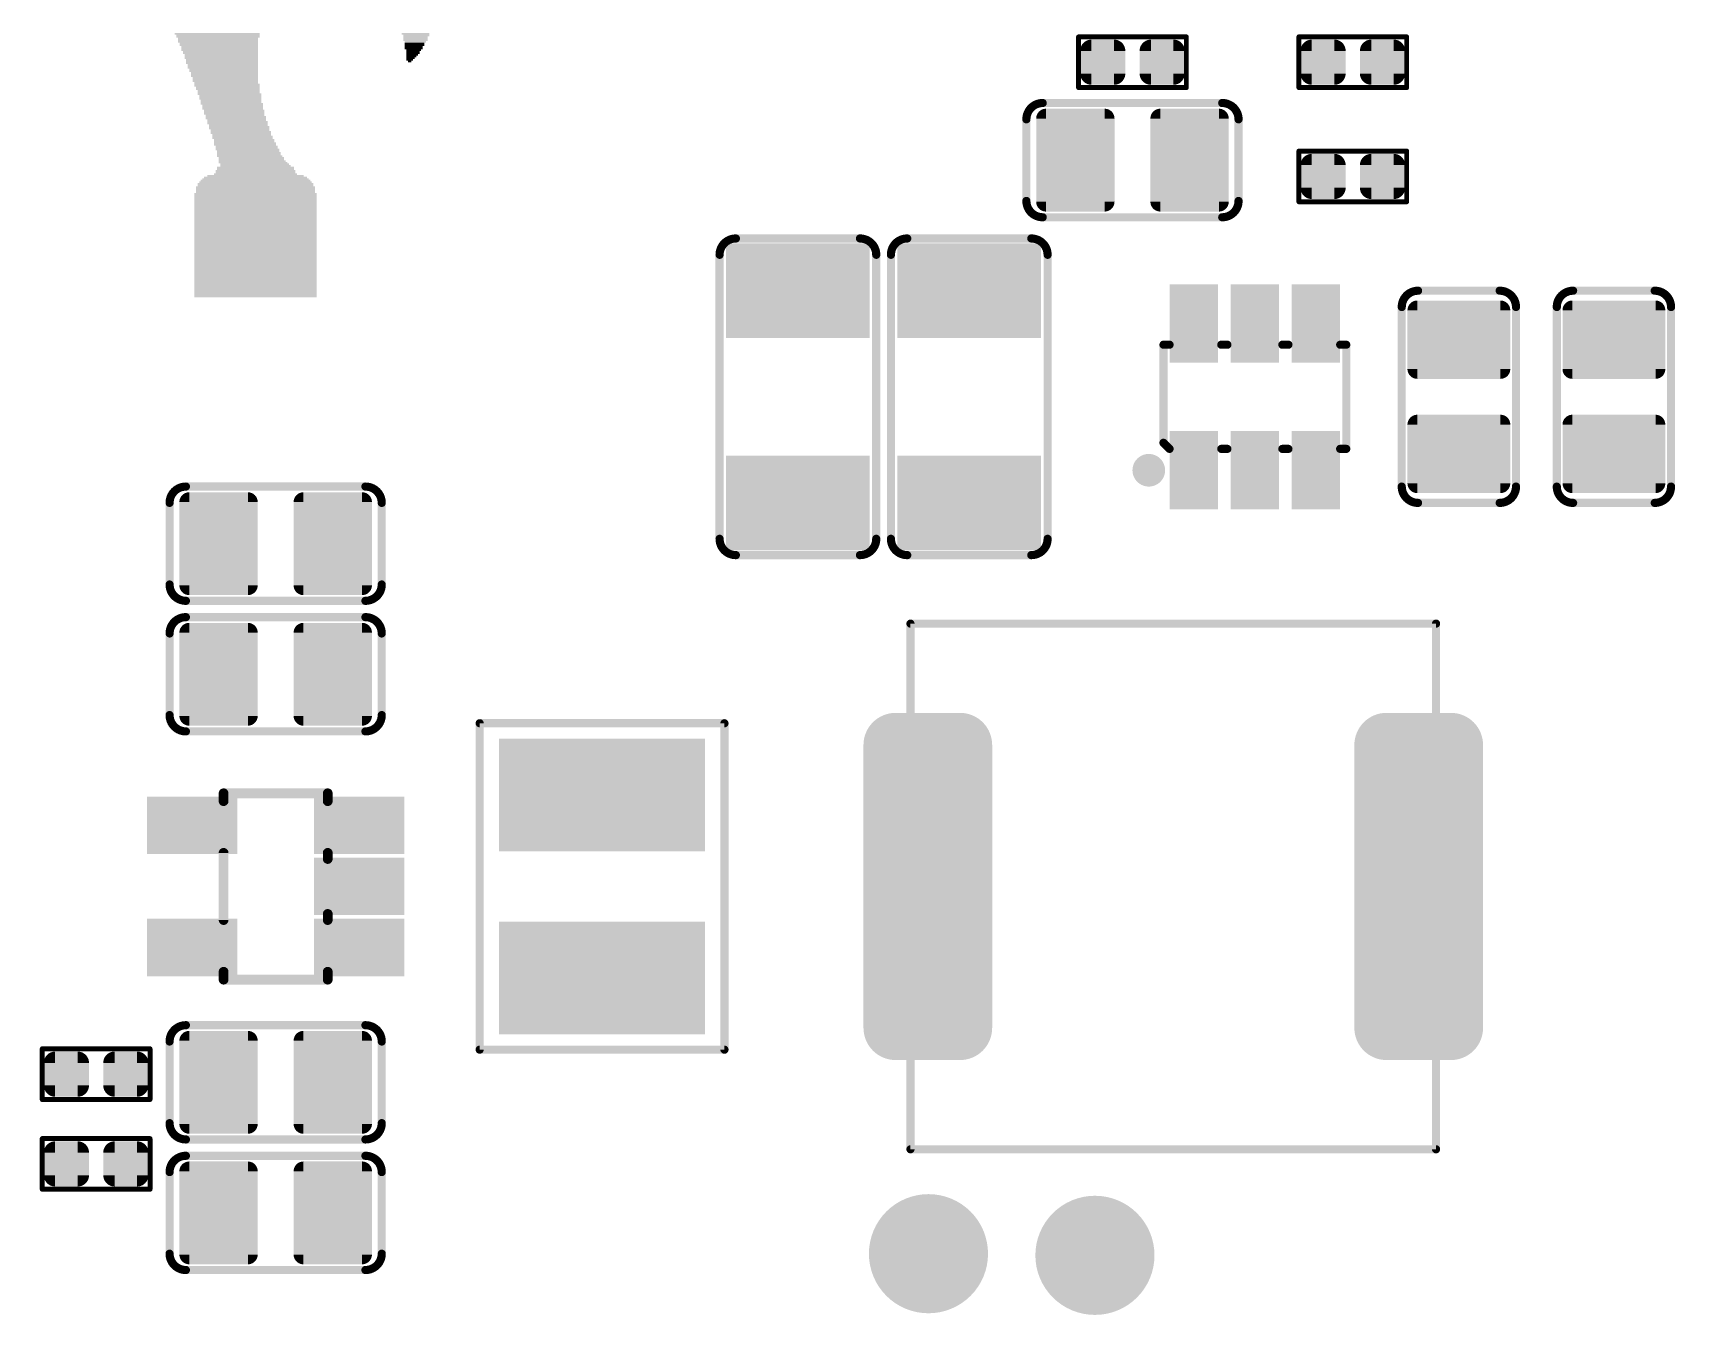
# Model space of a CAD drawing. Extents: x -51 to 158, y -52 to 51.
# Drawn here: x -25.37 to 0.24, y 11.13 to 31.06 of the extents above; entities that cross this region are included whole.
import ezdxf

# ---------------------------------------------------------------- set-up
doc = ezdxf.new("R2010")
doc.units = 0
for name, color, linetype in [('20', 213, 'CONTINUOUS'), ('21', 253, 'CONTINUOUS'), ('25', 253, 'CONTINUOUS'), ('29', 253, 'CONTINUOUS')]:
    doc.layers.add(name, color=color, linetype=linetype)

# ---------------------------------------------------------------- blocks, each defined once
blk = doc.blocks.new('RECT')
blk.add_solid([(-0.5, -0.5), (0.5, -0.5), (-0.5, 0.5), (0.5, 0.5)])
blk = doc.blocks.new('RECT195072X256032R25')
at = {"const_width": 0.1524}
blk.add_lwpolyline([(0.5334, -0.6477), (0.5334, 0.6477, 0.4142), (0.4572, 0.7239), (-0.4572, 0.7239, 0.4142), (-0.5334, 0.6477), (-0.5334, -0.6477, 0.4142), (-0.4572, -0.7239), (0.4572, -0.7239, 0.4142)], format="xyb", close=True, dxfattribs=at)
blk.add_solid([(-0.4826, -0.6731), (0.4826, -0.6731), (-0.4826, 0.6731), (0.4826, 0.6731)])
blk = doc.blocks.new('RECT864512X320512R50')
at = {"const_width": 0.5008}
blk.add_lwpolyline([(2.4512, -0.5008), (2.4512, 0.5008, 0.4142), (2.2008, 0.7512), (-2.2008, 0.7512, 0.4142), (-2.4512, 0.5008), (-2.4512, -0.5008, 0.4142), (-2.2008, -0.7512), (2.2008, -0.7512, 0.4142)], format="xyb", close=True, dxfattribs=at)
blk.add_solid([(-2.2262, -0.5262), (2.2262, -0.5262), (-2.2262, 0.5262), (2.2262, 0.5262)])
blk = doc.blocks.new('RECT112512X112512R50')
at = {"const_width": 0.1758}
blk.add_lwpolyline([(0.2637, -0.1758), (0.2637, 0.1758, 0.4142), (0.1758, 0.2637), (-0.1758, 0.2637, 0.4142), (-0.2637, 0.1758), (-0.2637, -0.1758, 0.4142), (-0.1758, -0.2637), (0.1758, -0.2637, 0.4142)], format="xyb", close=True, dxfattribs=at)
blk.add_solid([(-0.2012, -0.2012), (0.2012, -0.2012), (-0.2012, 0.2012), (0.2012, 0.2012)])
blk = doc.blocks.new('ROUNDP')
at = {"const_width": 0.5}
blk.add_lwpolyline([(0, -0.25, 1), (0, 0.25, 1), (0, -0.25)], format="xyb", dxfattribs=at)

msp = doc.modelspace()

# ---------------------------------------------------------------- linework, layer by layer
at = {"layer": '20', "const_width": 0.1524}
msp.add_lwpolyline([(0, -50.8, 1), (0, 50.8, 1), (0, -50.8)], format="xyb", dxfattribs=at)
at = {"layer": '21'}
for points, const_width in [([(-9.094, 31.0206, 1), (-9.094, 30.9825)], 0.0381), ([(-9.075, 31.0015, 1), (-9.1131, 31.0015)], 0.0381), ([(-7.397, 31.0015, 1), (-7.4351, 31.0015)], 0.0381), ([(-7.416, 30.9825, 1), (-7.416, 31.0206)], 0.0381), ([(-5.665, 31.0206, 1), (-5.665, 30.9825)], 0.0381), ([(-5.646, 31.0015, 1), (-5.6841, 31.0015)], 0.0381), ([(-3.968, 31.0015, 1), (-4.0061, 31.0015)], 0.0381), ([(-3.987, 30.9825, 1), (-3.987, 31.0206)], 0.0381), ([(-9.094, 30.2316, 1), (-9.094, 30.1935)], 0.0381), ([(-9.1131, 30.2125, 1), (-9.075, 30.2125)], 0.0381), ([(-7.4351, 30.2125, 1), (-7.397, 30.2125)], 0.0381), ([(-7.416, 30.1935, 1), (-7.416, 30.2316)], 0.0381), ([(-5.665, 30.2316, 1), (-5.665, 30.1935)], 0.0381), ([(-5.6841, 30.2125, 1), (-5.646, 30.2125)], 0.0381), ([(-4.0061, 30.2125, 1), (-3.968, 30.2125)], 0.0381), ([(-3.987, 30.1935, 1), (-3.987, 30.2316)], 0.0381), ([(-9.652, 29.972, 0.4142), (-9.906, 29.718)], 0.127), ([(-9.652, 30.0038, 1), (-9.652, 29.9403)], 0.0635), ([(-9.652, 29.9403, 1), (-9.652, 30.0038)], 0.0635), ([(-6.604, 29.718, 0.4142), (-6.858, 29.972)], 0.127), ([(-6.858, 30.0038, 1), (-6.858, 29.9403)], 0.0635), ([(-6.858, 29.9403, 1), (-6.858, 30.0038)], 0.0635), ([(-9.8742, 29.718, 1), (-9.9378, 29.718)], 0.0635), ([(-9.9378, 29.718, 1), (-9.8742, 29.718)], 0.0635), ([(-6.5723, 29.718, 1), (-6.6357, 29.718)], 0.0635), ([(-6.6357, 29.718, 1), (-6.5723, 29.718)], 0.0635), ([(-5.646, 29.2235, 1), (-5.6841, 29.2235)], 0.0381), ([(-5.665, 29.2426, 1), (-5.665, 29.2045)], 0.0381), ([(-3.968, 29.2235, 1), (-4.0061, 29.2235)], 0.0381), ([(-3.987, 29.2045, 1), (-3.987, 29.2426)], 0.0381), ([(-9.906, 28.448, 0.4142), (-9.652, 28.194)], 0.127), ([(-9.8742, 28.448, 1), (-9.9378, 28.448)], 0.0635), ([(-9.9378, 28.448, 1), (-9.8742, 28.448)], 0.0635), ([(-6.858, 28.194, 0.4142), (-6.604, 28.448)], 0.127), ([(-6.5723, 28.448, 1), (-6.6357, 28.448)], 0.0635), ([(-6.6357, 28.448, 1), (-6.5723, 28.448)], 0.0635), ([(-5.665, 28.4535, 1), (-5.665, 28.4154)], 0.0381), ([(-5.6841, 28.4345, 1), (-5.646, 28.4345)], 0.0381), ([(-4.0061, 28.4345, 1), (-3.968, 28.4345)], 0.0381), ([(-3.987, 28.4154, 1), (-3.987, 28.4535)], 0.0381), ([(-9.652, 28.2258, 1), (-9.652, 28.1623)], 0.0635), ([(-9.652, 28.1623, 1), (-9.652, 28.2258)], 0.0635), ([(-6.858, 28.2258, 1), (-6.858, 28.1623)], 0.0635), ([(-6.858, 28.1623, 1), (-6.858, 28.2258)], 0.0635), ([(-14.4272, 27.8638, 0.4142), (-14.6812, 27.6098)], 0.127), ([(-14.4272, 27.8956, 1), (-14.4272, 27.8321)], 0.0635), ([(-14.4272, 27.8321, 1), (-14.4272, 27.8956)], 0.0635), ([(-12.4968, 27.8956, 1), (-12.4968, 27.8321)], 0.0635), ([(-12.2428, 27.6098, 0.4142), (-12.4968, 27.8638)], 0.127), ([(-12.4968, 27.8321, 1), (-12.4968, 27.8956)], 0.0635), ([(-11.7602, 27.8638, 0.4142), (-12.0142, 27.6098)], 0.127), ([(-11.7602, 27.8956, 1), (-11.7602, 27.8321)], 0.0635), ([(-11.7602, 27.8321, 1), (-11.7602, 27.8956)], 0.0635), ([(-9.8298, 27.8956, 1), (-9.8298, 27.8321)], 0.0635), ([(-9.5758, 27.6098, 0.4142), (-9.8298, 27.8638)], 0.127), ([(-9.8298, 27.8321, 1), (-9.8298, 27.8956)], 0.0635), ([(-14.6494, 27.6098, 1), (-14.713, 27.6098)], 0.0635), ([(-12.2111, 27.6098, 1), (-12.2746, 27.6098)], 0.0635), ([(-11.9825, 27.6098, 1), (-12.046, 27.6098)], 0.0635), ([(-9.5441, 27.6098, 1), (-9.6076, 27.6098)], 0.0635), ([(-14.713, 27.6098, 1), (-14.6494, 27.6098)], 0.0635), ([(-12.2746, 27.6098, 1), (-12.2111, 27.6098)], 0.0635), ([(-12.046, 27.6098, 1), (-11.9825, 27.6098)], 0.0635), ([(-9.6076, 27.6098, 1), (-9.5441, 27.6098)], 0.0635), ([(-3.81, 27.051, 0.4142), (-4.064, 26.797)], 0.127), ([(-3.81, 27.0828, 1), (-3.81, 27.0193)], 0.0635), ([(-3.81, 27.0193, 1), (-3.81, 27.0828)], 0.0635), ([(-2.286, 26.797, 0.4142), (-2.54, 27.051)], 0.127), ([(-2.54, 27.0828, 1), (-2.54, 27.0193)], 0.0635), ([(-2.54, 27.0193, 1), (-2.54, 27.0828)], 0.0635), ([(-1.397, 27.051, 0.4142), (-1.651, 26.797)], 0.127), ([(-1.397, 27.0828, 1), (-1.397, 27.0193)], 0.0635), ([(-1.397, 27.0193, 1), (-1.397, 27.0828)], 0.0635), ([(0.127, 26.797, 0.4142), (-0.127, 27.051)], 0.127), ([(-0.127, 27.0828, 1), (-0.127, 27.0193)], 0.0635), ([(-0.127, 27.0193, 1), (-0.127, 27.0828)], 0.0635), ([(-4.0323, 26.797, 1), (-4.0957, 26.797)], 0.0635), ([(-4.0957, 26.797, 1), (-4.0323, 26.797)], 0.0635), ([(-2.2542, 26.797, 1), (-2.3178, 26.797)], 0.0635), ([(-2.3178, 26.797, 1), (-2.2542, 26.797)], 0.0635), ([(-1.6193, 26.797, 1), (-1.6827, 26.797)], 0.0635), ([(-1.6827, 26.797, 1), (-1.6193, 26.797)], 0.0635), ([(0.1588, 26.797, 1), (0.0953, 26.797)], 0.0635), ([(0.0953, 26.797, 1), (0.1588, 26.797)], 0.0635), ([(-7.7724, 26.2421, 1), (-7.7724, 26.1787)], 0.0635), ([(-7.7407, 26.2104, 1), (-7.8041, 26.2104)], 0.0635), ([(-7.6776, 26.1787, 1), (-7.6776, 26.2421)], 0.0635), ([(-6.8724, 26.2421, 1), (-6.8724, 26.1787)], 0.0635), ([(-6.7776, 26.1787, 1), (-6.7776, 26.2421)], 0.0635), ([(-5.9224, 26.2421, 1), (-5.9224, 26.1787)], 0.0635), ([(-5.8276, 26.1787, 1), (-5.8276, 26.2421)], 0.0635), ([(-5.0224, 26.2421, 1), (-5.0224, 26.1787)], 0.0635), ([(-4.8959, 26.2104, 1), (-4.9593, 26.2104)], 0.0635), ([(-4.9276, 26.1787, 1), (-4.9276, 26.2421)], 0.0635), ([(-7.7499, 24.7069, 1), (-7.7949, 24.6619)], 0.0635), ([(-7.8041, 24.6844, 1), (-7.7407, 24.6844)], 0.0635), ([(-7.7001, 24.5671, 1), (-7.6551, 24.6121)], 0.0635), ([(-6.8724, 24.6213, 1), (-6.8724, 24.5579)], 0.0635), ([(-6.7776, 24.5579, 1), (-6.7776, 24.6213)], 0.0635), ([(-5.9224, 24.6213, 1), (-5.9224, 24.5579)], 0.0635), ([(-5.8276, 24.5579, 1), (-5.8276, 24.6213)], 0.0635), ([(-5.0224, 24.6213, 1), (-5.0224, 24.5579)], 0.0635), ([(-4.9593, 24.5896, 1), (-4.8959, 24.5896)], 0.0635), ([(-4.9276, 24.5579, 1), (-4.9276, 24.6213)], 0.0635), ([(-22.987, 24.003, 0.4142), (-23.241, 23.749)], 0.127), ([(-22.987, 24.0347, 1), (-22.987, 23.9713)], 0.0635), ([(-22.987, 23.9713, 1), (-22.987, 24.0347)], 0.0635), ([(-19.939, 23.749, 0.4142), (-20.193, 24.003)], 0.127), ([(-20.193, 24.0347, 1), (-20.193, 23.9713)], 0.0635), ([(-20.193, 23.9713, 1), (-20.193, 24.0347)], 0.0635), ([(-4.064, 24.003, 0.4142), (-3.81, 23.749)], 0.127), ([(-4.0323, 24.003, 1), (-4.0957, 24.003)], 0.0635), ([(-4.0957, 24.003, 1), (-4.0323, 24.003)], 0.0635), ([(-2.54, 23.749, 0.4142), (-2.286, 24.003)], 0.127), ([(-2.2542, 24.003, 1), (-2.3178, 24.003)], 0.0635), ([(-2.3178, 24.003, 1), (-2.2542, 24.003)], 0.0635), ([(-1.651, 24.003, 0.4142), (-1.397, 23.749)], 0.127), ([(-1.6193, 24.003, 1), (-1.6827, 24.003)], 0.0635), ([(-1.6827, 24.003, 1), (-1.6193, 24.003)], 0.0635), ([(-0.127, 23.749, 0.4142), (0.127, 24.003)], 0.127), ([(0.1588, 24.003, 1), (0.0953, 24.003)], 0.0635), ([(0.0953, 24.003, 1), (0.1588, 24.003)], 0.0635), ([(-23.2093, 23.749, 1), (-23.2727, 23.749)], 0.0635), ([(-23.2727, 23.749, 1), (-23.2093, 23.749)], 0.0635), ([(-19.9073, 23.749, 1), (-19.9707, 23.749)], 0.0635), ([(-19.9707, 23.749, 1), (-19.9073, 23.749)], 0.0635), ([(-3.81, 23.7808, 1), (-3.81, 23.7173)], 0.0635), ([(-3.81, 23.7173, 1), (-3.81, 23.7808)], 0.0635), ([(-2.54, 23.7808, 1), (-2.54, 23.7173)], 0.0635), ([(-2.54, 23.7173, 1), (-2.54, 23.7808)], 0.0635), ([(-1.397, 23.7808, 1), (-1.397, 23.7173)], 0.0635), ([(-1.397, 23.7173, 1), (-1.397, 23.7808)], 0.0635), ([(-0.127, 23.7808, 1), (-0.127, 23.7173)], 0.0635), ([(-0.127, 23.7173, 1), (-0.127, 23.7808)], 0.0635), ([(-14.6494, 23.1902, 1), (-14.713, 23.1902)], 0.0635), ([(-14.713, 23.1902, 1), (-14.6494, 23.1902)], 0.0635), ([(-14.6812, 23.1902, 0.4142), (-14.4272, 22.9362)], 0.127), ([(-12.4968, 22.9362, 0.4142), (-12.2428, 23.1902)], 0.127), ([(-12.2111, 23.1902, 1), (-12.2746, 23.1902)], 0.0635), ([(-12.2746, 23.1902, 1), (-12.2111, 23.1902)], 0.0635), ([(-12.0142, 23.1902, 0.4142), (-11.7602, 22.9362)], 0.127), ([(-11.9825, 23.1902, 1), (-12.046, 23.1902)], 0.0635), ([(-12.046, 23.1902, 1), (-11.9825, 23.1902)], 0.0635), ([(-9.8298, 22.9362, 0.4142), (-9.5758, 23.1902)], 0.127), ([(-9.5441, 23.1902, 1), (-9.6076, 23.1902)], 0.0635), ([(-9.6076, 23.1902, 1), (-9.5441, 23.1902)], 0.0635), ([(-14.4272, 22.9679, 1), (-14.4272, 22.9045)], 0.0635), ([(-14.4272, 22.9045, 1), (-14.4272, 22.9679)], 0.0635), ([(-12.4968, 22.9679, 1), (-12.4968, 22.9045)], 0.0635), ([(-12.4968, 22.9045, 1), (-12.4968, 22.9679)], 0.0635), ([(-11.7602, 22.9679, 1), (-11.7602, 22.9045)], 0.0635), ([(-11.7602, 22.9045, 1), (-11.7602, 22.9679)], 0.0635), ([(-9.8298, 22.9679, 1), (-9.8298, 22.9045)], 0.0635), ([(-9.8298, 22.9045, 1), (-9.8298, 22.9679)], 0.0635), ([(-23.241, 22.479, 0.4142), (-22.987, 22.225)], 0.127), ([(-23.2093, 22.479, 1), (-23.2727, 22.479)], 0.0635), ([(-20.193, 22.225, 0.4142), (-19.939, 22.479)], 0.127), ([(-19.9073, 22.479, 1), (-19.9707, 22.479)], 0.0635), ([(-23.2727, 22.479, 1), (-23.2093, 22.479)], 0.0635), ([(-22.987, 22.2568, 1), (-22.987, 22.1933)], 0.0635), ([(-22.987, 22.1933, 1), (-22.987, 22.2568)], 0.0635), ([(-20.193, 22.2568, 1), (-20.193, 22.1933)], 0.0635), ([(-20.193, 22.1933, 1), (-20.193, 22.2568)], 0.0635), ([(-19.9707, 22.479, 1), (-19.9073, 22.479)], 0.0635), ([(-22.987, 21.971, 0.4142), (-23.241, 21.717)], 0.127), ([(-22.987, 22.0027, 1), (-22.987, 21.9393)], 0.0635), ([(-22.987, 21.9393, 1), (-22.987, 22.0027)], 0.0635), ([(-19.939, 21.717, 0.4142), (-20.193, 21.971)], 0.127), ([(-20.193, 22.0027, 1), (-20.193, 21.9393)], 0.0635), ([(-20.193, 21.9393, 1), (-20.193, 22.0027)], 0.0635), ([(-23.2093, 21.717, 1), (-23.2727, 21.717)], 0.0635), ([(-19.9073, 21.717, 1), (-19.9707, 21.717)], 0.0635), ([(-11.6783, 21.87, 1), (-11.7418, 21.87)], 0.0635), ([(-11.71, 21.9017, 1), (-11.71, 21.8383)], 0.0635), ([(-3.4983, 21.87, 1), (-3.5618, 21.87)], 0.0635), ([(-3.53, 21.8383, 1), (-3.53, 21.9017)], 0.0635), ([(-23.2727, 21.717, 1), (-23.2093, 21.717)], 0.0635), ([(-19.9707, 21.717, 1), (-19.9073, 21.717)], 0.0635), ([(-23.241, 20.447, 0.4142), (-22.987, 20.193)], 0.127), ([(-23.2093, 20.447, 1), (-23.2727, 20.447)], 0.0635), ([(-20.193, 20.193, 0.4142), (-19.939, 20.447)], 0.127), ([(-19.9073, 20.447, 1), (-19.9707, 20.447)], 0.0635), ([(-23.2727, 20.447, 1), (-23.2093, 20.447)], 0.0635), ([(-22.987, 20.2248, 1), (-22.987, 20.1613)], 0.0635), ([(-22.987, 20.1613, 1), (-22.987, 20.2248)], 0.0635), ([(-20.193, 20.2248, 1), (-20.193, 20.1613)], 0.0635), ([(-20.193, 20.1613, 1), (-20.193, 20.2248)], 0.0635), ([(-19.9707, 20.447, 1), (-19.9073, 20.447)], 0.0635), ([(-18.3833, 20.32, 1), (-18.4467, 20.32)], 0.0635), ([(-18.415, 20.3517, 1), (-18.415, 20.2883)], 0.0635), ([(-14.5732, 20.32, 1), (-14.6368, 20.32)], 0.0635), ([(-14.605, 20.2883, 1), (-14.605, 20.3517)], 0.0635), ([(-22.4004, 19.2681, 1), (-22.4004, 19.1919)], 0.0762), ([(-22.3623, 19.23, 1), (-22.4385, 19.23)], 0.0762), ([(-20.7415, 19.23, 1), (-20.8177, 19.23)], 0.0762), ([(-20.7796, 19.1919, 1), (-20.7796, 19.2681)], 0.0762), ([(-22.4385, 19.1076, 1), (-22.3623, 19.1076)], 0.0762), ([(-20.8177, 19.1076, 1), (-20.7415, 19.1076)], 0.0762), ([(-22.3623, 18.3024, 1), (-22.4385, 18.3024)], 0.0762), ([(-20.7415, 18.3024, 1), (-20.8177, 18.3024)], 0.0762), ([(-20.8177, 18.2076, 1), (-20.7415, 18.2076)], 0.0762), ([(-20.7415, 17.3524, 1), (-20.8177, 17.3524)], 0.0762), ([(-22.4385, 17.2576, 1), (-22.3623, 17.2576)], 0.0762), ([(-20.8177, 17.2576, 1), (-20.7415, 17.2576)], 0.0762), ([(-22.3623, 16.4524, 1), (-22.4385, 16.4524)], 0.0762), ([(-22.4004, 16.3681, 1), (-22.4004, 16.2919)], 0.0762), ([(-20.7415, 16.4524, 1), (-20.8177, 16.4524)], 0.0762), ([(-20.7796, 16.2919, 1), (-20.7796, 16.3681)], 0.0762), ([(-22.4385, 16.33, 1), (-22.3623, 16.33)], 0.0762), ([(-20.8177, 16.33, 1), (-20.7415, 16.33)], 0.0762), ([(-22.987, 15.621, 0.4142), (-23.241, 15.367)], 0.127), ([(-22.987, 15.6528, 1), (-22.987, 15.5892)], 0.0635), ([(-22.987, 15.5892, 1), (-22.987, 15.6528)], 0.0635), ([(-20.193, 15.6528, 1), (-20.193, 15.5892)], 0.0635), ([(-19.939, 15.367, 0.4142), (-20.193, 15.621)], 0.127), ([(-20.193, 15.5892, 1), (-20.193, 15.6528)], 0.0635), ([(-23.2093, 15.367, 1), (-23.2727, 15.367)], 0.0635), ([(-23.2727, 15.367, 1), (-23.2093, 15.367)], 0.0635), ([(-19.9073, 15.367, 1), (-19.9707, 15.367)], 0.0635), ([(-19.9707, 15.367, 1), (-19.9073, 15.367)], 0.0635), ([(-25.204, 15.2535, 1), (-25.2421, 15.2535)], 0.0381), ([(-25.223, 15.2726, 1), (-25.223, 15.2345)], 0.0381), ([(-23.526, 15.2535, 1), (-23.5641, 15.2535)], 0.0381), ([(-23.545, 15.2345, 1), (-23.545, 15.2726)], 0.0381), ([(-18.415, 15.2718, 1), (-18.415, 15.2082)], 0.0635), ([(-18.4467, 15.24, 1), (-18.3833, 15.24)], 0.0635), ([(-14.6368, 15.24, 1), (-14.5732, 15.24)], 0.0635), ([(-14.605, 15.2082, 1), (-14.605, 15.2718)], 0.0635), ([(-25.2421, 14.4645, 1), (-25.204, 14.4645)], 0.0381), ([(-25.223, 14.4836, 1), (-25.223, 14.4455)], 0.0381), ([(-23.5641, 14.4645, 1), (-23.526, 14.4645)], 0.0381), ([(-23.545, 14.4455, 1), (-23.545, 14.4836)], 0.0381), ([(-23.241, 14.097, 0.4142), (-22.987, 13.843)], 0.127), ([(-23.2093, 14.097, 1), (-23.2727, 14.097)], 0.0635), ([(-23.2727, 14.097, 1), (-23.2093, 14.097)], 0.0635), ([(-20.193, 13.843, 0.4142), (-19.939, 14.097)], 0.127), ([(-19.9073, 14.097, 1), (-19.9707, 14.097)], 0.0635), ([(-19.9707, 14.097, 1), (-19.9073, 14.097)], 0.0635), ([(-25.204, 13.8565, 1), (-25.2421, 13.8565)], 0.0381), ([(-25.223, 13.8756, 1), (-25.223, 13.8375)], 0.0381), ([(-23.526, 13.8565, 1), (-23.5641, 13.8565)], 0.0381), ([(-23.545, 13.8375, 1), (-23.545, 13.8756)], 0.0381), ([(-22.987, 13.8748, 1), (-22.987, 13.8112)], 0.0635), ([(-22.987, 13.8112, 1), (-22.987, 13.8748)], 0.0635), ([(-20.193, 13.8748, 1), (-20.193, 13.8112)], 0.0635), ([(-20.193, 13.8112, 1), (-20.193, 13.8748)], 0.0635), ([(-22.987, 13.589, 0.4142), (-23.241, 13.335)], 0.127), ([(-22.987, 13.6208, 1), (-22.987, 13.5572)], 0.0635), ([(-22.987, 13.5572, 1), (-22.987, 13.6208)], 0.0635), ([(-20.193, 13.6208, 1), (-20.193, 13.5572)], 0.0635), ([(-19.939, 13.335, 0.4142), (-20.193, 13.589)], 0.127), ([(-20.193, 13.5572, 1), (-20.193, 13.6208)], 0.0635), ([(-11.71, 13.7218, 1), (-11.71, 13.6583)], 0.0635), ([(-11.7418, 13.69, 1), (-11.6783, 13.69)], 0.0635), ([(-3.5618, 13.69, 1), (-3.4983, 13.69)], 0.0635), ([(-3.53, 13.6583, 1), (-3.53, 13.7218)], 0.0635), ([(-23.2093, 13.335, 1), (-23.2727, 13.335)], 0.0635), ([(-23.2727, 13.335, 1), (-23.2093, 13.335)], 0.0635), ([(-19.9073, 13.335, 1), (-19.9707, 13.335)], 0.0635), ([(-19.9707, 13.335, 1), (-19.9073, 13.335)], 0.0635), ([(-25.2421, 13.0675, 1), (-25.204, 13.0675)], 0.0381), ([(-25.223, 13.0866, 1), (-25.223, 13.0485)], 0.0381), ([(-23.5641, 13.0675, 1), (-23.526, 13.0675)], 0.0381), ([(-23.545, 13.0485, 1), (-23.545, 13.0866)], 0.0381), ([(-23.241, 12.065, 0.4142), (-22.987, 11.811)], 0.127), ([(-23.2093, 12.065, 1), (-23.2727, 12.065)], 0.0635), ([(-23.2727, 12.065, 1), (-23.2093, 12.065)], 0.0635), ([(-20.193, 11.811, 0.4142), (-19.939, 12.065)], 0.127), ([(-19.9073, 12.065, 1), (-19.9707, 12.065)], 0.0635), ([(-19.9707, 12.065, 1), (-19.9073, 12.065)], 0.0635), ([(-22.987, 11.8428, 1), (-22.987, 11.7792)], 0.0635), ([(-22.987, 11.7792, 1), (-22.987, 11.8428)], 0.0635), ([(-20.193, 11.8428, 1), (-20.193, 11.7792)], 0.0635), ([(-20.193, 11.7792, 1), (-20.193, 11.8428)], 0.0635)]:
    msp.add_lwpolyline(points, format="xyb", dxfattribs=dict(at, const_width=const_width))
for points, const_width in [([(-9.094, 31.0015), (-7.416, 31.0015)], 0.0762), ([(-9.094, 30.2125), (-9.094, 31.0015)], 0.0762), ([(-7.416, 31.0015), (-7.416, 30.2125)], 0.0762), ([(-5.665, 31.0015), (-3.987, 31.0015)], 0.0762), ([(-5.665, 30.2125), (-5.665, 31.0015)], 0.0762), ([(-3.987, 31.0015), (-3.987, 30.2125)], 0.0762), ([(-7.416, 30.2125), (-9.094, 30.2125)], 0.0762), ([(-3.987, 30.2125), (-5.665, 30.2125)], 0.0762), ([(-9.652, 29.972), (-6.858, 29.972)], 0.127), ([(-9.906, 28.448), (-9.906, 29.718)], 0.127), ([(-6.604, 29.718), (-6.604, 28.448)], 0.127), ([(-5.665, 28.4345), (-5.665, 29.2235)], 0.0762), ([(-5.665, 29.2235), (-3.987, 29.2235)], 0.0762), ([(-3.987, 29.2235), (-3.987, 28.4345)], 0.0762), ([(-3.987, 28.4345), (-5.665, 28.4345)], 0.0762), ([(-6.858, 28.194), (-9.652, 28.194)], 0.127), ([(-14.4272, 27.8638), (-12.4968, 27.8638)], 0.127), ([(-11.7602, 27.8638), (-9.8298, 27.8638)], 0.127), ([(-14.6812, 23.1902), (-14.6812, 27.6098)], 0.127), ([(-12.2428, 27.6098), (-12.2428, 23.1902)], 0.127), ([(-12.0142, 23.1902), (-12.0142, 27.6098)], 0.127), ([(-9.5758, 27.6098), (-9.5758, 23.1902)], 0.127), ([(-3.81, 27.051), (-2.54, 27.051)], 0.127), ([(-1.397, 27.051), (-0.127, 27.051)], 0.127), ([(-4.064, 24.003), (-4.064, 26.797)], 0.127), ([(-2.286, 26.797), (-2.286, 24.003)], 0.127), ([(-1.651, 24.003), (-1.651, 26.797)], 0.127), ([(0.127, 26.797), (0.127, 24.003)], 0.127), ([(-7.7724, 24.6844), (-7.7724, 26.2104)], 0.127), ([(-7.7724, 26.2104), (-7.6776, 26.2104)], 0.127), ([(-6.7776, 26.2104), (-6.8724, 26.2104)], 0.127), ([(-5.8276, 26.2104), (-5.9224, 26.2104)], 0.127), ([(-5.0224, 26.2104), (-4.9276, 26.2104)], 0.127), ([(-4.9276, 26.2104), (-4.9276, 24.5896)], 0.127), ([(-7.6776, 24.5896), (-7.7724, 24.6844)], 0.127), ([(-6.7776, 24.5896), (-6.8724, 24.5896)], 0.127), ([(-5.8276, 24.5896), (-5.9224, 24.5896)], 0.127), ([(-4.9276, 24.5896), (-5.0224, 24.5896)], 0.127), ([(-22.987, 24.003), (-20.193, 24.003)], 0.127), ([(-23.241, 22.479), (-23.241, 23.749)], 0.127), ([(-19.939, 23.749), (-19.939, 22.479)], 0.127), ([(-2.54, 23.749), (-3.81, 23.749)], 0.127), ([(-0.127, 23.749), (-1.397, 23.749)], 0.127), ([(-12.4968, 22.9362), (-14.4272, 22.9362)], 0.127), ([(-9.8298, 22.9362), (-11.7602, 22.9362)], 0.127), ([(-20.193, 22.225), (-22.987, 22.225)], 0.127), ([(-22.987, 21.971), (-20.193, 21.971)], 0.127), ([(-23.241, 20.447), (-23.241, 21.717)], 0.127), ([(-19.939, 21.717), (-19.939, 20.447)], 0.127), ([(-11.71, 13.69), (-11.71, 21.87)], 0.127), ([(-11.71, 21.87), (-3.53, 21.87)], 0.127), ([(-3.53, 21.87), (-3.53, 13.69)], 0.127), ([(-20.193, 20.193), (-22.987, 20.193)], 0.127), ([(-18.415, 15.24), (-18.415, 20.32)], 0.127), ([(-18.415, 20.32), (-14.605, 20.32)], 0.127), ([(-14.605, 20.32), (-14.605, 15.24)], 0.127), ([(-22.4004, 19.23), (-20.7796, 19.23)], 0.1524), ([(-22.4004, 19.1076), (-22.4004, 19.23)], 0.1524), ([(-20.7796, 19.23), (-20.7796, 19.1076)], 0.1524), ([(-22.4004, 17.2576), (-22.4004, 18.3024)], 0.1524), ([(-20.7796, 18.3024), (-20.7796, 18.2076)], 0.1524), ([(-20.7796, 17.3524), (-20.7796, 17.2576)], 0.1524), ([(-22.4004, 16.33), (-22.4004, 16.4524)], 0.1524), ([(-20.7796, 16.33), (-22.4004, 16.33)], 0.1524), ([(-20.7796, 16.4524), (-20.7796, 16.33)], 0.1524), ([(-22.987, 15.621), (-20.193, 15.621)], 0.127), ([(-23.241, 14.097), (-23.241, 15.367)], 0.127), ([(-19.939, 15.367), (-19.939, 14.097)], 0.127), ([(-25.223, 15.2535), (-23.545, 15.2535)], 0.0762), ([(-25.223, 14.4645), (-25.223, 15.2535)], 0.0762), ([(-23.545, 15.2535), (-23.545, 14.4645)], 0.0762), ([(-14.605, 15.24), (-18.415, 15.24)], 0.127), ([(-23.545, 14.4645), (-25.223, 14.4645)], 0.0762), ([(-25.223, 13.0675), (-25.223, 13.8565)], 0.0762), ([(-25.223, 13.8565), (-23.545, 13.8565)], 0.0762), ([(-23.545, 13.8565), (-23.545, 13.0675)], 0.0762), ([(-20.193, 13.843), (-22.987, 13.843)], 0.127), ([(-22.987, 13.589), (-20.193, 13.589)], 0.127), ([(-3.53, 13.69), (-11.71, 13.69)], 0.127), ([(-23.241, 12.065), (-23.241, 13.335)], 0.127), ([(-19.939, 13.335), (-19.939, 12.065)], 0.127), ([(-23.545, 13.0675), (-25.223, 13.0675)], 0.0762), ([(-20.193, 11.811), (-22.987, 11.811)], 0.127)]:
    msp.add_lwpolyline(points, dxfattribs=dict(at, const_width=const_width))
at = {"layer": '25', "const_width": 0.254}
msp.add_lwpolyline([(-8.001, 24.13, 1), (-8.001, 24.384, 1), (-8.001, 24.13)], format="xyb", dxfattribs=at)

# ---------------------------------------------------------------- block references
at = {"layer": '25', "yscale": 0.0254}
for p, xscale in [((-22.5007, 31.0502), 1.3208), ((-22.488, 31.0248), 1.2954), ((-22.488, 30.9994), 1.2954), ((-22.488, 30.974), 1.2446), ((-19.4146, 31.0502), 0.4318), ((-19.4019, 31.0248), 0.4064), ((-19.4146, 30.9994), 0.381), ((-19.4146, 30.974), 0.381), ((-22.488, 30.9486), 1.2446), ((-22.488, 30.9232), 1.2446), ((-22.4753, 30.8978), 1.2192), ((-22.4753, 30.8724), 1.2192), ((-22.4626, 30.847), 1.1938), ((-22.4626, 30.8216), 1.1938), ((-22.4626, 30.7962), 1.1938), ((-22.4499, 30.7708), 1.1684), ((-22.4499, 30.7454), 1.1684), ((-22.4372, 30.72), 1.143), ((-19.4146, 30.9486), 0.381), ((-19.4146, 30.9232), 0.3302), ((-19.4273, 30.8978), 0.3048), ((-19.4273, 30.8724), 0.3048), ((-19.44, 30.847), 0.2794), ((-19.44, 30.8216), 0.2794), ((-19.44, 30.7962), 0.2286), ((-19.4527, 30.7708), 0.2032), ((-19.4527, 30.7454), 0.2032), ((-19.4654, 30.72), 0.1778), ((-22.4372, 30.6946), 1.143), ((-22.4372, 30.6692), 1.143), ((-22.4245, 30.6438), 1.1176), ((-22.4245, 30.6184), 1.1176), ((-22.4245, 30.593), 1.1176), ((-22.4118, 30.5676), 1.0922), ((-22.4118, 30.5422), 1.0922), ((-22.4118, 30.5168), 1.0922), ((-22.3991, 30.4914), 1.0668), ((-22.3991, 30.466), 1.0668), ((-19.4781, 30.6946), 0.1524), ((-19.4908, 30.6692), 0.127), ((-19.5035, 30.6438), 0.1016), ((-19.5035, 30.6184), 0.0508), ((-22.3864, 30.4406), 1.0414), ((-22.3864, 30.4152), 1.0414), ((-22.3864, 30.3898), 1.0414), ((-22.3737, 30.3644), 1.016), ((-22.3737, 30.339), 1.016), ((-22.3737, 30.3136), 1.016), ((-22.361, 30.2882), 0.9906), ((-22.3483, 30.2628), 1.016), ((-22.3483, 30.2374), 1.016), ((-22.3356, 30.212), 0.9906), ((-22.3356, 30.1866), 0.9906), ((-22.3229, 30.1612), 0.9652), ((-22.3229, 30.1358), 0.9652), ((-22.3102, 30.1104), 0.9906), ((-22.2975, 30.085), 0.9652), ((-22.2975, 30.0596), 0.9652), ((-22.2975, 30.0342), 0.9652), ((-22.2848, 30.0088), 0.9398), ((-22.2848, 29.9834), 0.9398), ((-22.2721, 29.958), 0.9652), ((-22.2594, 29.9326), 0.9398), ((-22.2594, 29.9072), 0.9398), ((-22.2594, 29.8818), 0.9398), ((-22.234, 29.8564), 0.9398), ((-22.234, 29.831), 0.9398), ((-22.234, 29.8056), 0.9398), ((-22.2213, 29.7802), 0.9144), ((-22.2086, 29.7548), 0.9398), ((-22.2086, 29.7294), 0.9398), ((-22.1959, 29.704), 0.9144), ((-22.1832, 29.6786), 0.9398), ((-22.1832, 29.6532), 0.9398), ((-22.1705, 29.6278), 0.9144), ((-22.1578, 29.6024), 0.9398), ((-22.1578, 29.577), 0.9398), ((-22.1451, 29.5516), 0.9144), ((-22.1324, 29.5262), 0.9398), ((-22.1324, 29.5008), 0.9398), ((-22.1197, 29.4754), 0.9144), ((-22.107, 29.45), 0.9398), ((-22.107, 29.4246), 0.9398), ((-22.0816, 29.3992), 0.9398), ((-22.0816, 29.3738), 0.9398), ((-22.0689, 29.3484), 0.9652), ((-22.0689, 29.323), 0.9652), ((-22.0435, 29.2976), 0.9652), ((-22.0435, 29.2722), 0.9652), ((-22.0308, 29.2468), 0.9906), ((-22.0181, 29.2214), 0.9652), ((-22.0054, 29.196), 0.9906), ((-22.0054, 29.1706), 0.9906), ((-21.9927, 29.1452), 1.016), ((-21.9038, 28.9674), 1.1938), ((-21.9038, 28.942), 1.1938), ((-21.9673, 29.1198), 1.016), ((-21.9673, 29.0944), 1.016), ((-21.9546, 29.069), 1.0414), ((-21.9419, 29.0436), 1.0668), ((-21.9165, 29.0182), 1.0668), ((-21.9038, 28.9928), 1.0922), ((-21.9038, 28.7134), 1.8034), ((-21.9038, 28.688), 1.8034), ((-21.9038, 28.7388), 1.7526), ((-21.9038, 28.7642), 1.7018), ((-21.9038, 28.7896), 1.651), ((-21.9038, 28.815), 1.6002), ((-21.9038, 28.8404), 1.4986), ((-21.9038, 28.8658), 1.2954), ((-21.9038, 28.9166), 1.2446), ((-21.9038, 28.8912), 1.2446), ((-21.9038, 28.561), 1.905), ((-21.9038, 28.5356), 1.905), ((-21.9038, 28.5102), 1.905), ((-21.9038, 28.4848), 1.905), ((-21.9038, 28.4594), 1.905), ((-21.9038, 28.434), 1.905), ((-21.9038, 28.6626), 1.8542), ((-21.9038, 28.6372), 1.8542), ((-21.9038, 28.6118), 1.8542), ((-21.9038, 28.5864), 1.8542), ((-21.9038, 28.4086), 1.905), ((-21.9038, 28.3832), 1.905), ((-21.9038, 28.3578), 1.905), ((-21.9038, 28.3324), 1.905), ((-21.9038, 28.307), 1.905), ((-21.9038, 28.2816), 1.905), ((-21.9038, 28.2562), 1.905), ((-21.9038, 28.2308), 1.905), ((-21.9038, 28.2054), 1.905), ((-21.9038, 28.18), 1.905), ((-21.9038, 28.1546), 1.905), ((-21.9038, 28.1292), 1.905), ((-21.9038, 28.1038), 1.905), ((-21.9038, 28.0784), 1.905), ((-21.9038, 28.053), 1.905), ((-21.9038, 28.0276), 1.905), ((-21.9038, 28.0022), 1.905), ((-21.9038, 27.9768), 1.905), ((-21.9038, 27.9514), 1.905), ((-21.9038, 27.926), 1.905), ((-21.9038, 27.9006), 1.905), ((-21.9038, 27.8752), 1.905), ((-21.9038, 27.8498), 1.905), ((-21.9038, 27.8244), 1.905), ((-21.9038, 27.799), 1.905), ((-21.9038, 27.7736), 1.905), ((-21.9038, 27.7482), 1.905), ((-21.9038, 27.7228), 1.905), ((-21.9038, 27.6974), 1.905), ((-21.9038, 27.672), 1.905), ((-21.9038, 27.6466), 1.905), ((-21.9038, 27.6212), 1.905), ((-21.9038, 27.5958), 1.905), ((-21.9038, 27.5704), 1.905), ((-21.9038, 27.545), 1.905), ((-21.9038, 27.5196), 1.905), ((-21.9038, 27.4942), 1.905), ((-21.9038, 27.4688), 1.905), ((-21.9038, 27.4434), 1.905), ((-21.9038, 27.418), 1.905), ((-21.9038, 27.3926), 1.905), ((-21.9038, 27.3672), 1.905), ((-21.9038, 27.3418), 1.905), ((-21.9038, 27.3164), 1.905), ((-21.9038, 27.291), 1.905), ((-21.9038, 27.2656), 1.905), ((-21.9038, 27.2402), 1.905), ((-21.9038, 27.2148), 1.905), ((-21.9038, 27.1894), 1.905), ((-21.9038, 27.164), 1.905), ((-21.9038, 27.1386), 1.905), ((-21.9038, 27.1132), 1.905), ((-21.9038, 27.0878), 1.905), ((-21.9038, 27.0624), 1.905), ((-21.9038, 27.037), 1.905), ((-21.9038, 27.0116), 1.905), ((-21.9038, 26.9862), 1.905), ((-21.9038, 26.9608), 1.905)]:
    msp.add_blockref('RECT', p, dxfattribs=dict(at, xscale=xscale))
at = {"layer": '29'}
for name, p in [('RECT112512X112512R50', (-8.7175, 30.607)), ('RECT112512X112512R50', (-7.7925, 30.607)), ('RECT112512X112512R50', (-5.2885, 30.607)), ('RECT112512X112512R50', (-4.3635, 30.607)), ('RECT195072X256032R25', (-9.144, 29.083)), ('RECT195072X256032R25', (-7.366, 29.083)), ('RECT195072X256032R25', (-22.479, 14.732)), ('RECT195072X256032R25', (-20.701, 14.732)), ('RECT112512X112512R50', (-24.8465, 14.859)), ('RECT112512X112512R50', (-23.9215, 14.859)), ('RECT195072X256032R25', (-22.479, 12.7)), ('RECT195072X256032R25', (-20.701, 12.7))]:
    msp.add_blockref(name, p, dxfattribs=at)
for name, p, rotation in [('RECT112512X112512R50', (-5.2885, 28.829), 180), ('RECT112512X112512R50', (-4.3635, 28.829), 180), ('RECT195072X256032R25', (-3.175, 26.289), 270), ('RECT195072X256032R25', (-0.762, 26.289), 270), ('RECT195072X256032R25', (-3.175, 24.511), 270), ('RECT195072X256032R25', (-0.762, 24.511), 270), ('RECT195072X256032R25', (-22.479, 23.114), 180), ('RECT195072X256032R25', (-20.701, 23.114), 180), ('RECT195072X256032R25', (-22.479, 21.082), 180), ('RECT195072X256032R25', (-20.701, 21.082), 180), ('RECT864512X320512R50', (-11.44, 17.78), 270), ('RECT864512X320512R50', (-3.8, 17.78), 270), ('RECT112512X112512R50', (-24.8465, 13.462), 180), ('RECT112512X112512R50', (-23.9215, 13.462), 180)]:
    msp.add_blockref(name, p, dxfattribs=dict(at, rotation=rotation))
for p, xscale, yscale, rotation in [((-13.462, 27.051), 1.4732, 2.2352, 270), ((-10.795, 27.051), 1.4732, 2.2352, 270), ((-13.462, 23.749), 1.4732, 2.2352, 270), ((-10.795, 23.749), 1.4732, 2.2352, 270), ((-22.8901, 18.73), 0.8932, 1.4032, 90), ((-20.2899, 18.73), 0.8932, 1.4032, 90), ((-20.2899, 17.78), 0.8932, 1.4032, 90), ((-22.8901, 16.83), 0.8932, 1.4032, 90), ((-20.2899, 16.83), 0.8932, 1.4032, 90)]:
    msp.add_blockref('RECT', p, dxfattribs=dict(at, xscale=xscale, yscale=yscale, rotation=rotation))
for name, p, xscale, yscale in [('RECT', (-7.3, 26.543), 0.7532, 1.2192), ('RECT', (-6.35, 26.543), 0.7532, 1.2192), ('RECT', (-5.4, 26.543), 0.7532, 1.2192), ('RECT', (-7.3, 24.257), 0.7532, 1.2192), ('RECT', (-6.35, 24.257), 0.7532, 1.2192), ('RECT', (-5.4, 24.257), 0.7532, 1.2192), ('RECT', (-16.51, 19.205), 3.2032, 1.7532), ('RECT', (-16.51, 16.355), 3.2032, 1.7532), ('ROUNDP', (-11.43, 12.065), 1.8542, 1.8542), ('ROUNDP', (-8.8392, 12.0396), 1.8542, 1.8542)]:
    msp.add_blockref(name, p, dxfattribs=dict(at, xscale=xscale, yscale=yscale))

doc.saveas('drawing.dxf')
